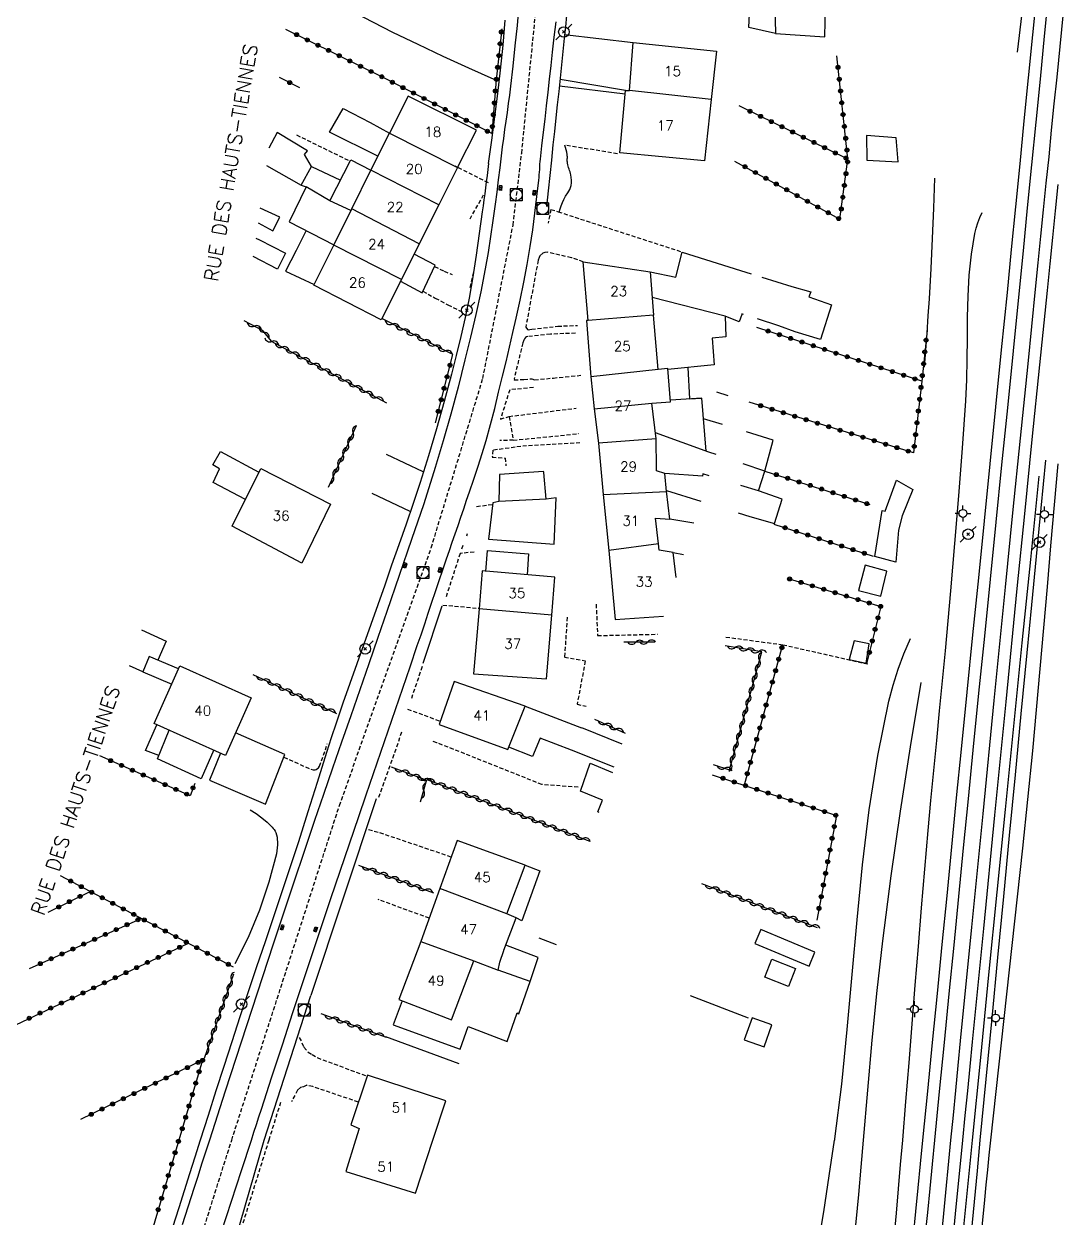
# Model space of a CAD drawing. Header units: millimetres. Extents: x 149998 to 151001, y 150999 to 152001.
# Drawn here: x 150279.4 to 150409.9, y 151661.1 to 151811.9 of the extents above; entities that cross this region are included whole.
import ezdxf
from ezdxf.enums import TextEntityAlignment as Align

# ---------------------------------------------------------------- set-up
doc = ezdxf.new("R2010")
doc.units = ezdxf.units.MM
doc.linetypes.add('DASHED', pattern=[0.75, 0.5, -0.25])
doc.layers.get('0').update_dxf_attribs({"linetype": 'CONTINUOUS'})
for name, color, linetype in [('W0001', 6, 'DASHED'), ('W0014', 7, 'CONTINUOUS'), ('W0017', 7, 'CONTINUOUS'), ('W0101', 7, 'CONTINUOUS'), ('W0104', 1, 'CONTINUOUS'), ('W0112', 1, 'DASHED'), ('W0211', 2, 'CONTINUOUS'), ('W0214', 2, 'CONTINUOUS'), ('W0310', 3, 'CONTINUOUS'), ('W0322', 7, 'CONTINUOUS'), ('W0323', 7, 'CONTINUOUS'), ('W0333', 7, 'CONTINUOUS'), ('W0401', 7, 'CONTINUOUS'), ('W0420', 7, 'CONTINUOUS'), ('W0473', 7, 'CONTINUOUS'), ('W0610', 7, 'CONTINUOUS'), ('W0700', 7, 'CONTINUOUS'), ('W0989', 7, 'CONTINUOUS'), ('W0991', 7, 'CONTINUOUS'), ('W1102', 7, 'CONTINUOUS')]:
    doc.layers.add(name, color=color, linetype=linetype)
doc.styles.get("Standard").update_dxf_attribs({"font": 'romans.shx', "width": 0.85})

# ---------------------------------------------------------------- blocks, each defined once
blk = doc.blocks.new('T473')
for p, q in [((-0.166667, 0.166667), (0.166667, -0.166667)), ((-0.166667, -0.166667), (0.166667, 0.166667)), ((0.500001, 0.500001), (1.000002, 1.000002)), ((-1.000002, -1.000002), (-0.500001, -0.500001))]:
    blk.add_line(p, q)
blk.add_ellipse((0, 0), major_axis=(0.471405, 0.471405), ratio=1, start_param=5.4977871438, end_param=11.780972451)
blk = doc.blocks.new('T610')
for p, q in [((-0.500001, 0), (-1.000002, 0)), ((0, 0.500001), (0, 1.000002)), ((0.500001, 0), (1.000002, 0)), ((0, -0.500001), (0, -1.000002))]:
    blk.add_line(p, q)
blk.add_ellipse((0, 0), major_axis=(-0.353554, 0.353554), ratio=1, start_param=3.926990817, end_param=10.2101761242)
blk = doc.blocks.new('T401')
for p, q in [((-0.3, 0.3), (0, 0.3)), ((-0.3, -0.25), (-0.3, 0.3)), ((-0.3, 0.15), (0, 0.15)), ((-0.3, 0), (0, 0)), ((0, 0.3), (0, -0.25)), ((-0.3, -0.15), (0, -0.15)), ((-0.3, -0.25), (-0.3, -0.3)), ((-0.3, -0.3), (0, -0.3)), ((0, -0.3), (0, -0.25))]:
    blk.add_line(p, q)
blk = doc.blocks.new('T420')
for p, q in [((0.75, 0.75), (-0.75, 0.75)), ((-0.75, 0.75), (-0.75, -0.75)), ((0.75, 0.75), (0.75, -0.75)), ((0.75, -0.75), (-0.75, -0.75))]:
    blk.add_line(p, q)
blk.add_ellipse((0, 0), major_axis=(-0.53, 0.53), ratio=1, start_param=3.926991, end_param=10.210176)
blk = doc.blocks.new('t310o')
at = {"color": 0, "linetype": 'Continuous'}
for centre, start, end in [((-0.5, 0.38), 216.8699, 323.1304), ((0.5, -0.37), 36.8699, 143.1303)]:
    blk.add_arc(centre, 0.625, start, end, dxfattribs=at)
blk = doc.blocks.new('t323o')
at = {"color": 0, "linetype": 'Continuous'}
for radius in [0.25, 0.15]:
    blk.add_circle((0, 0), radius, dxfattribs=at)
blk = doc.blocks.new('t322o')
at = {"color": 0, "linetype": 'Continuous'}
for radius in [0.25, 0.15]:
    blk.add_circle((0, 0), radius, dxfattribs=at)

msp = doc.modelspace()

# ---------------------------------------------------------------- linework, layer by layer
at = {"layer": 'W0001'}
for points in [[(150305.64, 151671), (150319.24, 151713.22), (150330.84, 151745.78), (150337.35, 151767.14), (150341.17, 151786.51), (150342.26, 151795.61), (150344.02, 151813.33), (150344.03, 151836.75), (150339.51, 151854.92), (150330.77, 151878.01), (150324.48, 151899.88)], [(150285.24, 151606.57), (150291.57, 151613.27), (150293.45, 151626.15), (150297, 151643.57), (150305.64, 151671)]]:
    msp.add_lwpolyline(points, dxfattribs=at)
at = {"layer": 'W0014'}
for points in [[(150348.15, 151815.83), (150348.03, 151814.4), (150347.91, 151812.97), (150347.78, 151811.54), (150347.64, 151810.12), (150347.47, 151808.43), (150347.3, 151806.75), (150347.12, 151805.07), (150346.94, 151803.39), (150346.76, 151801.71), (150346.58, 151800.03), (150346.39, 151798.34), (150346.21, 151796.66), (150346.01, 151794.71), (150345.81, 151792.77), (150345.6, 151790.82), (150345.4, 151788.87)], [(150341.9, 151814.26), (150341.67, 151811.7), (150341.41, 151809.14), (150341.14, 151806.58), (150340.84, 151804.03), (150340.71, 151802.93), (150340.56, 151801.84), (150340.41, 151800.74), (150340.26, 151799.65), (150340.1, 151798.56), (150339.95, 151797.46), (150339.81, 151796.37), (150339.67, 151795.27)], [(150338.08, 151794.27), (150338.49, 151797.21), (150338.88, 151800.17), (150339.25, 151803.12), (150339.59, 151806.08), (150339.91, 151809.23), (150340.19, 151812.39)], [(150344.62, 151794.85), (150344.81, 151796.53), (150345.01, 151798.22), (150345.21, 151799.9), (150345.4, 151801.58), (150345.6, 151803.27), (150345.79, 151804.95), (150345.98, 151806.64), (150346.17, 151808.32), (150346.38, 151810.25), (150346.6, 151812.17)], [(150339.67, 151795.27), (150339.49, 151793.74), (150339.3, 151792.21), (150339.11, 151790.68), (150338.9, 151789.15), (150338.62, 151787.11), (150338.33, 151785.07), (150338.01, 151783.03), (150337.66, 151781), (150337.09, 151778.1), (150336.46, 151775.22), (150335.79, 151772.35), (150335.09, 151769.48), (150334.22, 151766.07), (150333.3, 151762.66), (150332.34, 151759.27), (150331.33, 151755.89), (150329.89, 151751.33), (150328.36, 151746.8), (150326.8, 151742.28), (150325.24, 151737.75), (150324.11, 151734.45), (150322.97, 151731.14), (150321.82, 151727.84), (150320.67, 151724.54), (150319.52, 151721.24), (150318.37, 151717.94), (150317.23, 151714.63), (150316.1, 151711.33), (150314.78, 151707.43), (150313.47, 151703.54), (150312.17, 151699.64), (150310.88, 151695.73), (150308.84, 151689.56), (150306.82, 151683.37), (150304.81, 151677.19), (150302.82, 151671)], [(150338.08, 151794.27), (150337.98, 151793.51), (150337.88, 151792.75), (150337.78, 151791.99), (150337.69, 151791.23), (150337.59, 151790.47), (150337.49, 151789.71), (150337.39, 151788.95), (150337.28, 151788.19), (150336.89, 151785.46), (150336.51, 151782.72), (150336.1, 151779.99), (150335.62, 151777.27), (150335.12, 151774.85), (150334.58, 151772.45), (150334, 151770.05), (150333.39, 151767.67), (150332.46, 151764.23), (150331.5, 151760.81), (150330.48, 151757.4), (150329.43, 151754), (150328.57, 151751.38), (150327.67, 151748.77), (150326.75, 151746.16), (150325.83, 151743.56), (150324.96, 151741.07), (150324.08, 151738.58), (150323.2, 151736.1), (150322.31, 151733.61), (150321.43, 151731.12), (150320.55, 151728.64), (150319.69, 151726.14), (150318.84, 151723.64), (150318.22, 151721.78), (150317.62, 151719.91), (150317.02, 151718.04), (150316.43, 151716.16), (150315.85, 151714.29), (150315.26, 151712.42), (150314.66, 151710.54), (150314.06, 151708.67), (150313.02, 151705.51), (150311.97, 151702.35), (150310.91, 151699.19), (150309.85, 151696.04), (150308.79, 151692.88), (150307.74, 151689.72), (150306.69, 151686.56), (150305.65, 151683.4), (150304.65, 151680.3), (150303.65, 151677.2), (150302.66, 151674.1), (150301.67, 151671)], [(150308.13, 151671), (150308.45, 151671.98), (150308.77, 151672.95), (150309.09, 151673.93), (150309.41, 151674.91), (150310.72, 151678.97), (150312.04, 151683.03), (150313.36, 151687.09), (150314.7, 151691.14), (150316.43, 151696.33), (150318.18, 151701.51), (150319.94, 151706.69), (150321.7, 151711.87), (150322.62, 151714.57), (150323.54, 151717.26), (150324.47, 151719.96), (150325.39, 151722.65), (150326.32, 151725.34), (150327.24, 151728.03), (150328.17, 151730.73), (150329.08, 151733.42), (150329.55, 151734.79), (150330.01, 151736.16), (150330.47, 151737.53), (150330.93, 151738.89), (150331.39, 151740.26), (150331.86, 151741.63), (150332.32, 151743), (150332.78, 151744.37), (150333.14, 151745.42), (150333.5, 151746.48), (150333.86, 151747.54), (150334.23, 151748.59), (150334.59, 151749.65), (150334.95, 151750.71), (150335.31, 151751.77), (150335.66, 151752.83), (150336.2, 151754.45), (150336.75, 151756.07), (150337.28, 151757.69), (150337.78, 151759.33), (150338.34, 151761.34), (150338.85, 151763.37), (150339.35, 151765.4), (150339.84, 151767.42), (150340.29, 151769.26), (150340.73, 151771.1), (150341.16, 151772.94), (150341.57, 151774.78), (150342.05, 151777.04), (150342.52, 151779.29), (150342.96, 151781.55), (150343.35, 151783.82), (150343.67, 151785.91), (150343.94, 151788), (150344.18, 151790.1), (150344.42, 151792.2), (150344.45, 151792.53), (150344.48, 151792.86), (150344.51, 151793.19), (150344.53, 151793.52), (150344.55, 151793.85), (150344.57, 151794.19), (150344.59, 151794.52), (150344.62, 151794.85)], [(150332.18, 151738.4), (150329.78, 151731.16)], [(150323.89, 151714.08), (150315.63, 151689.27)], [(150309.73, 151671), (150315.63, 151689.27)], [(150311.32, 151517.6), (150312.74, 151517.96), (150309.54, 151533.33), (150307.19, 151543.9), (150304.78, 151554.8), (150302.47, 151565.39), (150300.58, 151573.02), (150299.76, 151577.77), (150298.97, 151582.51), (150298.32, 151585.78), (150297.34, 151593.42), (150296.91, 151599.1), (150296.76, 151605.4), (150296.92, 151611.2), (150297.23, 151618.22), (150297.31, 151621.67), (150297.7, 151626.31), (150298.6, 151630.83), (150301.13, 151642.13), (150303.27, 151648.96), (150304.94, 151654.36), (150309.73, 151671)], [(150301.67, 151671), (150301, 151668.86), (150300.32, 151666.73), (150299.65, 151664.59), (150298.97, 151662.45), (150297.79, 151658.77)], [(150302.82, 151671), (150302.33, 151669.47), (150301.84, 151667.94), (150301.35, 151666.41), (150300.86, 151664.87), (150299.39, 151660.31)], [(150304.37, 151659.4), (150305.61, 151663.27), (150306.87, 151667.14), (150308.13, 151671)]]:
    msp.add_lwpolyline(points, dxfattribs=at)
at = {"layer": 'W0017'}
for points in [[(150347.68, 151810.57), (150356.32, 151809.55)], [(150347.03, 151804.08), (150355.33, 151803.08)], [(150355.37, 151803.51), (150347.12, 151804.87)], [(150329.81, 151755.36), (150325.19, 151757.54)], [(150328.17, 151750.36), (150323.39, 151752.64)]]:
    msp.add_lwpolyline(points, dxfattribs=at)
at = {"layer": 'W0101'}
for points in [[(150355.86, 151803.49), (150356.32, 151809.55), (150366.85, 151808.47), (150366.18, 151802.36)], [(150334.16, 151793.78), (150336.54, 151798.5), (150327.93, 151802.77), (150327.93, 151802.77), (150325.56, 151798.11)], [(150354.64, 151795.62), (150355.37, 151803.51), (150355.86, 151803.49)], [(150366.18, 151802.36), (150365.33, 151794.62), (150354.64, 151795.62)], [(150323.23, 151793.44), (150325.56, 151798.11)], [(150320.8, 151788.56), (150323.23, 151793.44)], [(150334.16, 151793.78), (150331.79, 151789.06)], [(150331.79, 151789.06), (150329.32, 151784.14)], [(150318.52, 151783.99), (150320.8, 151788.56)], [(150327.07, 151779.64), (150324.51, 151774.54), (150316, 151778.94), (150318.52, 151783.99)], [(150329.32, 151784.14), (150327.07, 151779.64)], [(150350.65, 151774.48), (150350.65, 151774.48), (150350.04, 151781.86), (150358.49, 151780.62)], [(150358.49, 151780.62), (150358.89, 151775.12), (150358.89, 151775.12)], [(150350.44, 151774.47), (150350.98, 151767.34)], [(150359.49, 151768.26), (150358.89, 151775.12)], [(150358.7, 151764.05), (150361.05, 151764.18), (150360.72, 151768.42)], [(150360.72, 151768.42), (150359.49, 151768.26)], [(150350.98, 151767.34), (150351.4, 151763.3)], [(150351.4, 151763.3), (150351.97, 151758.98)], [(150359.25, 151759.51), (150359.23, 151759.51), (150358.7, 151764.05)], [(150351.97, 151758.98), (150352.55, 151752.52)], [(150360.35, 151755.15), (150359.28, 151755.48), (150359.29, 151756.08), (150359.25, 151759.29), (150359.25, 151759.51)], [(150360.54, 151752.89), (150360.35, 151755.15)], [(150359.54, 151746.26), (150359.17, 151749.51), (150360.96, 151749.4), (150360.54, 151752.9), (150360.54, 151752.89)], [(150352.55, 151752.52), (150353.26, 151745.45)], [(150353.26, 151745.45), (150354.07, 151736.71), (150360.15, 151737.13)], [(150361.37, 151745.16), (150359.62, 151745.47), (150359.54, 151746.26)], [(150361.75, 151742.03), (150361.37, 151745.16)], [(150337.28, 151742.85), (150336.87, 151738.07)], [(150346.05, 151737.25), (150346.44, 151742.05), (150337.28, 151742.85)], [(150336.87, 151738.07), (150336.17, 151729.87), (150345.4, 151729.24), (150346.05, 151737.25)], [(150333.73, 151728.91), (150331.84, 151723.45), (150340.52, 151720.32), (150342.69, 151725.78)], [(150342.69, 151725.78), (150333.73, 151728.91)], [(150334.1, 151708.81), (150331.93, 151702.75)], [(150342.69, 151705.71), (150334.1, 151708.81)], [(150340.39, 151699.56), (150342.69, 151705.71)], [(150331.93, 151702.75), (150329.53, 151696.05)], [(150339.31, 151692.46), (150339.51, 151693.45), (150340.02, 151694.95), (150340.01, 151694.96), (150341.57, 151699.05), (150340.39, 151699.56)], [(150329.53, 151696.05), (150329.53, 151696.06), (150326.74, 151688.75), (150333.39, 151686.2), (150336.2, 151693.62)], [(150336.2, 151693.62), (150339.31, 151692.46)], [(150322.78, 151679.2), (150320.68, 151672.91), (150321.72, 151672.48), (150321.27, 151671)], [(150331.06, 151671), (150332.68, 151675.96), (150322.78, 151679.2)], [(150321.27, 151671), (150320.07, 151667.02), (150328.87, 151664.29), (150331.06, 151671)]]:
    msp.add_lwpolyline(points, dxfattribs=at)
for points in [[(150318.12, 151751.26), (150314.49, 151743.85), (150305.72, 151748.52), (150309.33, 151755.79)], [(150304.88, 151719.57), (150295.86, 151723.58), (150299.1, 151730.85), (150308.11, 151726.85)]]:
    msp.add_lwpolyline(points, close=True, dxfattribs=at)
at = {"layer": 'W0104'}
for points in [[(150374.3, 151810.71), (150370.95, 151811.44), (150371.15, 151815.84), (150370.17, 151815.69), (150369.21, 151822.25), (150370.39, 151822.36), (150370.13, 151823.69), (150365.81, 151823.42), (150365.81, 151823.42)], [(150374.3, 151810.71), (150374.29, 151810.71), (150380.52, 151810.28), (150380.62, 151814.14), (150377.46, 151814.4), (150377.07, 151816.24), (150377.07, 151816.26), (150376.55, 151821.69), (150379.71, 151822.01), (150379.54, 151824.35), (150379.54, 151824.35)], [(150373.4, 151823.43), (150373.4, 151823.42), (150374.19, 151815.99), (150374.3, 151810.71)], [(150324.11, 151795.2), (150324.11, 151795.2), (150317.99, 151798.23), (150319.73, 151801.23), (150323.12, 151799.47), (150325.56, 151798.11), (150325.57, 151798.11)], [(150310.02, 151794.02), (150314.4, 151791.53), (150315.74, 151793.89), (150314.83, 151795.42), (150315.23, 151795.9), (150311.4, 151798.21), (150310.34, 151796.24)], [(150315.73, 151793.9), (150315.73, 151793.9), (150319.38, 151792.18), (150319.38, 151792.19)], [(150318.03, 151789.56), (150320.69, 151794.73), (150323.23, 151793.44)], [(150315.04, 151791.35), (150312.89, 151786.94), (150318.54, 151784.02), (150318.54, 151784.02)], [(150314.4, 151791.53), (150314.42, 151791.55), (150315.04, 151791.35)], [(150318.03, 151789.56), (150318.03, 151789.56), (150315.04, 151791.35)], [(150320.7, 151788.36), (150320.7, 151788.36), (150318.03, 151789.56)], [(150308.98, 151786.79), (150310.84, 151785.8), (150311.73, 151787.51)], [(150311.73, 151787.51), (150309.25, 151788.66)], [(150308.7, 151784.87), (150309.14, 151784.64), (150312.45, 151782.98), (150311.44, 151780.96)], [(150315.05, 151785.82), (150313.79, 151783.31), (150312.42, 151780.7), (150316.04, 151779.02), (150316.04, 151779.02)], [(150358.49, 151780.62), (150361.71, 151779.95), (150362.51, 151783.11), (150369.89, 151780.79), (150371.23, 151780.37)], [(150311.44, 151780.96), (150308.37, 151782.54)], [(150326.95, 151779.4), (150326.95, 151779.41), (150329.69, 151777.97), (150331.34, 151781.45), (150328.67, 151782.83), (150328.67, 151782.83)], [(150372.58, 151779.95), (150376.36, 151778.76), (150378.75, 151778.09), (150378.52, 151777.46), (150381.37, 151776.44), (150379.98, 151772.07), (150376.8, 151773.03), (150374.74, 151773.79), (150372.05, 151774.66)], [(150367.96, 151775.03), (150358.73, 151777.38)], [(150350.65, 151774.48), (150350.44, 151774.47)], [(150367.96, 151775.03), (150368.03, 151772.39), (150366.3, 151772.23), (150366.56, 151768.88), (150360.73, 151768.27), (150360.72, 151768.42)], [(150370.26, 151775.23), (150370.07, 151775.3), (150370.04, 151775.24), (150369.74, 151774.31), (150367.96, 151775.03)], [(150363.23, 151768.53), (150363.23, 151768.53), (150363.46, 151764.56), (150364.99, 151764.66)], [(150351.4, 151763.3), (150358.7, 151764.05)], [(150365.55, 151757.98), (150364.99, 151764.66), (150361.03, 151764.41), (150361.03, 151764.41)], [(150367.63, 151761.32), (150365.21, 151762.05), (150365.21, 151762.05)], [(150366.82, 151757.54), (150365.9, 151757.85), (150359.14, 151760.28)], [(150372.98, 151755.46), (150374.03, 151759.37), (150370.63, 151760.4)], [(150307.38, 151751.87), (150307.38, 151751.87), (150303.29, 151754.03), (150304.11, 151755.76), (150303.27, 151756.23), (150304.24, 151757.92), (150309.09, 151755.31), (150309.09, 151755.31)], [(150372.98, 151755.46), (150370.23, 151756.39)], [(150365.94, 151754.84), (150365.13, 151755.09), (150365.07, 151754.8), (150360.35, 151755.15)], [(150372.16, 151752.95), (150372.98, 151755.46)], [(150360.53, 151752.99), (150360.53, 151752.99), (150364.89, 151751.64)], [(150369.61, 151750.18), (150371.07, 151749.72), (150371.08, 151749.73), (150374.18, 151748.82), (150375.16, 151751.89), (150372.16, 151752.95)], [(150372.16, 151752.95), (150369.95, 151753.62)], [(150345.34, 151751.9), (150339.39, 151751.62)], [(150363.98, 151748.86), (150360.96, 151749.4)], [(150337.74, 151742.8), (150337.74, 151742.8), (150337.93, 151745.42), (150343.1, 151744.99), (150342.94, 151742.36), (150342.94, 151742.36)], [(150361.37, 151745.16), (150362.7, 151744.93)], [(150294.25, 151735.41), (150297.37, 151733.99), (150296.3, 151731.6)], [(150298.93, 151730.49), (150298.93, 151730.48), (150295.21, 151732.06), (150294.44, 151730.12), (150298.08, 151728.56), (150298.08, 151728.56)], [(150294.44, 151730.12), (150294.44, 151730.12), (150292.74, 151730.85)], [(150342.69, 151725.78), (150342.68, 151725.78), (150349.82, 151723.06), (150349.81, 151723.07), (150354.89, 151721.02)], [(150296.46, 151719.56), (150296.45, 151719.56), (150294.74, 151720.17), (150296.21, 151723.42), (150296.21, 151723.42)], [(150303.36, 151720.24), (150303.37, 151720.25), (150301.8, 151716.62), (150296.28, 151719.11), (150297.73, 151722.75), (150297.73, 151722.74)], [(150304.23, 151719.86), (150302.82, 151716.42), (150309.92, 151713.4), (150312.34, 151719.66), (150306.14, 151722.4)], [(150353.92, 151718.06), (150348.57, 151720.21), (150344.61, 151721.72), (150343.61, 151719.42), (150340.64, 151720.62), (150340.64, 151720.61)], [(150352.06, 151712.36), (150351.86, 151712.44), (150352.47, 151713.92), (150349.69, 151715.03), (150350.9, 151718.59)], [(150350.9, 151718.59), (150353.71, 151717.4)], [(150342.69, 151705.71), (150342.69, 151705.71), (150344.56, 151705.01), (150342.26, 151698.66), (150341.57, 151699.05)], [(150343.34, 151691.02), (150344.33, 151694.06), (150340.26, 151695.62), (150340.26, 151695.62)], [(150343.34, 151691.02), (150339.31, 151692.46)], [(150327.15, 151688.59), (150327.15, 151688.6), (150326.05, 151685.54), (150334.51, 151682.46), (150335.5, 151685.35), (150340.42, 151683.46), (150341.68, 151687.05), (150341.91, 151686.93), (150343.34, 151691.02)]]:
    msp.add_lwpolyline(points, dxfattribs=at)
for points in [[(150385.8, 151797.81), (150385.82, 151794.7), (150389.8, 151794.48), (150389.53, 151797.51)], [(150345.02, 151755.39), (150339.46, 151755.02), (150339.39, 151751.62), (150338.63, 151751.46), (150338.08, 151746.87), (150346.34, 151746.22), (150346.61, 151752.09), (150345.34, 151751.9), (150345.05, 151755.28)], [(150391.66, 151753.14), (150390.31, 151749.81), (150389.85, 151747.98), (150389.5, 151743.95), (150386.84, 151744.66), (150387.76, 151750.5), (150388.14, 151750.41), (150389.57, 151754.33)], [(150385.61, 151743.57), (150384.78, 151740.39), (150387.61, 151739.68), (150388.37, 151742.82)], [(150383.6, 151731.69), (150385.75, 151731.22), (150386.14, 151733.64), (150384.22, 151734.02)], [(150372.45, 151697.6), (150371.7, 151695.82), (150378.54, 151692.96), (150379.29, 151694.74)], [(150373.85, 151693.86), (150376.85, 151692.66), (150375.94, 151690.39), (150372.94, 151691.58)], [(150371.34, 151686.42), (150370.37, 151683.66), (150372.87, 151682.78), (150373.83, 151685.54)]]:
    msp.add_lwpolyline(points, close=True, dxfattribs=at)
at = {"layer": 'W0112'}
for points in [[(150313.84, 151797.89), (150320.61, 151794.58)], [(150354.36, 151795.5), (150347.69, 151796.61)], [(150338.07, 151791.83), (150333.87, 151793.93)], [(150335.74, 151787.28), (150337.5, 151790.42)], [(150345.95, 151788.49), (150345.59, 151786.74)], [(150345.95, 151788.49), (150346.85, 151788.2), (150362.51, 151783.11)], [(150350.04, 151781.86), (150348.54, 151782.39), (150345.46, 151783.08), (150345.18, 151783.05), (150344.93, 151782.96), (150344.54, 151782.63), (150344.45, 151782.43), (150344.33, 151782.07), (150342.78, 151773.63), (150342.99, 151773.33), (150343.13, 151773.3), (150343.29, 151773.32), (150343.52, 151773.36), (150346.81, 151773.74), (150349.29, 151773.85)], [(150331.27, 151781.3), (150332.49, 151780.69), (150333.48, 151780.28)], [(150335.77, 151778.65), (150336.26, 151780.81)], [(150329.79, 151778.17), (150331.35, 151777.29), (150332.94, 151776.45), (150334.86, 151775.49)], [(150349.06, 151772.86), (150345.88, 151772.74), (150343.04, 151772.43), (150342.86, 151772.39), (150342.73, 151772.33), (150342.61, 151772.17), (150342.51, 151771.98), (150342.39, 151771.64), (150341.31, 151767.09), (150341.35, 151766.95), (150341.33, 151766.97), (150342.55, 151767.03), (150343.53, 151767.12), (150343.88, 151766.99), (150346.25, 151767.2), (150346.26, 151767.2), (150349.83, 151767.56)], [(150343.74, 151766), (150340.75, 151765.71), (150339.59, 151762.02), (150340.66, 151762.35), (150341.2, 151759.35), (150339.52, 151759.32)], [(150340.66, 151762.35), (150349.14, 151763.4)], [(150341.2, 151759.35), (150349.45, 151760.18)], [(150349.62, 151759.03), (150342.16, 151758.58)], [(150342.16, 151758.58), (150342.16, 151758.57), (150338.61, 151758.08), (150338.55, 151757.21), (150340.17, 151757.1), (150340.27, 151756.11)], [(150336.56, 151750.99), (150338.61, 151751.26)], [(150335.38, 151747.55), (150335.28, 151747.24)], [(150336.26, 151745.24), (150334.48, 151745.05), (150332.72, 151739.59)], [(150334.83, 151746.05), (150334.65, 151745.56)], [(150332.3, 151738.55), (150336.88, 151738.13)], [(150351.66, 151738.64), (150351.85, 151734.69), (150359.41, 151734.86)], [(150348, 151737), (150347.67, 151731.95), (150350.29, 151731.5), (150349.26, 151726.03), (150350.4, 151725.77)], [(150368.05, 151734.51), (150375.24, 151733.53), (150386.16, 151731.06)], [(150329.69, 151730.77), (150328.3, 151726.65)], [(150327.85, 151725.42), (150331.99, 151723.88)], [(150327.1, 151722.49), (150324.15, 151714.09)], [(150349.38, 151715.54), (150344.82, 151715.88), (150331.54, 151721.17), (150331.09, 151721.33)], [(150312.22, 151719.35), (150315.63, 151717.81), (150315.95, 151717.74), (150316.2, 151717.73), (150316.32, 151717.79), (150316.49, 151717.89), (150316.61, 151718), (150316.71, 151718.19), (150317.49, 151720.27), (150317.71, 151721.01)], [(150322.93, 151710.21), (150324.32, 151709.82), (150333.37, 151706.76)], [(150330.6, 151699.02), (150324.13, 151701.36)], [(150314.18, 151683.96), (150314.77, 151682.74), (150315.28, 151682.11), (150315.79, 151681.81), (150316.45, 151681.41), (150322.74, 151679.06)], [(150321.64, 151675.79), (150315.89, 151677.75), (150315.11, 151677.92), (150314.98, 151677.83), (150314.69, 151677.74), (150314.32, 151677.63), (150313.96, 151677.31), (150313.19, 151675.83)], [(150311.81, 151675.75), (150310.33, 151671)], [(150310.33, 151671), (150305.11, 151654.28)]]:
    msp.add_lwpolyline(points, dxfattribs=at)
at = {"layer": 'W0211'}
for points in [[(150347, 151788.15), (150347.12, 151788.56), (150347.25, 151788.96), (150347.4, 151789.36), (150347.57, 151789.76), (150347.8, 151790.18), (150348.07, 151790.59), (150348.33, 151791.02), (150348.51, 151791.49), (150348.55, 151791.83), (150348.55, 151792.18), (150348.51, 151792.52), (150348.46, 151792.85), (150348.42, 151793.04), (150348.37, 151793.22), (150348.31, 151793.4), (150348.25, 151793.58), (150348.19, 151793.76), (150348.13, 151793.94), (150348.08, 151794.13), (150348.04, 151794.31), (150348.03, 151794.45), (150348.02, 151794.59), (150348.02, 151794.72), (150348.02, 151794.86), (150348.03, 151795), (150348.03, 151795.13), (150348.02, 151795.27), (150348.01, 151795.41), (150347.95, 151795.71), (150347.88, 151796.02), (150347.8, 151796.31), (150347.69, 151796.61)], [(150390.37, 151671), (150390.78, 151675.89), (150391.18, 151680.77), (150391.57, 151685.66), (150391.96, 151690.55), (150392.35, 151695.44), (150392.75, 151700.32), (150393.16, 151705.21), (150393.59, 151710.09), (150393.93, 151713.87), (150394.29, 151717.65), (150394.66, 151721.43), (150395.03, 151725.21), (150395.4, 151728.99), (150395.76, 151732.77), (150396.11, 151736.55), (150396.45, 151740.33), (150396.95, 151746.33), (150397.44, 151752.33), (150397.9, 151758.33), (150398.32, 151764.33), (150398.45, 151766.96), (150398.51, 151769.6), (150398.53, 151772.24), (150398.55, 151774.88), (150398.62, 151777.53), (150398.78, 151780.18), (150399.05, 151782.82), (150399.49, 151785.44), (150399.65, 151786.12), (150399.86, 151786.79), (150400.12, 151787.45), (150400.42, 151788.08)], [(150409.95, 151756.39), (150409.48, 151751.21), (150409.03, 151746.03), (150408.59, 151740.86), (150408.15, 151735.68), (150407.7, 151730.5), (150407.23, 151725.33), (150406.74, 151720.15), (150406.12, 151714.01), (150405.48, 151707.86), (150404.81, 151701.71), (150404.14, 151695.57), (150403.46, 151689.43), (150402.78, 151683.29), (150402.11, 151677.14), (150401.46, 151671)], [(150407.56, 151754.81), (150406.49, 151744.3), (150405.43, 151733.78), (150404.37, 151723.27), (150403.31, 151712.75), (150402.26, 151702.31), (150401.22, 151691.88), (150400.18, 151681.44), (150399.14, 151671)], [(150381.77, 151671), (150381.78, 151671.04), (150381.78, 151671.08), (150381.79, 151671.12), (150381.79, 151671.16), (150382.67, 151678.06), (150383.37, 151684.97), (150383.99, 151691.9), (150384.6, 151698.82), (150385.28, 151705.76), (150386.13, 151712.68), (150387.22, 151719.57), (150388.62, 151726.41), (150389.15, 151728.43), (150389.78, 151730.43), (150390.51, 151732.38), (150391.35, 151734.3)], [(150307.97, 151712.68), (150308.73, 151712.21), (150309.44, 151711.7), (150310.12, 151711.13), (150310.75, 151710.51), (150310.88, 151710.35), (150311.01, 151710.19), (150311.12, 151710.01), (150311.21, 151709.82), (150311.31, 151709.54), (150311.37, 151709.24), (150311.4, 151708.95), (150311.42, 151708.65), (150311.42, 151708.27), (150311.4, 151707.9), (150311.36, 151707.52), (150311.29, 151707.15), (150310.34, 151703.55), (150309.14, 151700.02), (150307.71, 151696.58), (150306.05, 151693.24)], [(150363.59, 151504.66), (150366.16, 151525.7), (150368.45, 151546.76), (150370.43, 151567.86), (150370.86, 151573.49), (150371.2, 151579.13), (150371.46, 151584.77), (150371.7, 151590.42), (150371.94, 151596.06), (150372.22, 151601.7), (150372.59, 151607.34), (150373.07, 151612.97), (150373.68, 151618.46), (150374.41, 151623.93), (150375.21, 151629.4), (150376.02, 151634.86), (150376.7, 151639.38), (150377.42, 151643.9), (150378.16, 151648.41), (150378.91, 151652.92), (150379.66, 151657.44), (150380.4, 151661.95), (150381.1, 151666.47), (150381.77, 151671)], [(150399.14, 151671), (150398.55, 151665.11), (150397.97, 151659.21), (150397.38, 151653.32), (150396.8, 151647.42), (150395.99, 151639.24), (150395.19, 151631.07), (150394.39, 151622.89), (150393.6, 151614.71), (150392.8, 151606.53), (150392, 151598.36), (150391.2, 151590.18), (150390.39, 151582), (150388.52, 151563.28), (150386.64, 151544.55), (150384.75, 151525.83), (150382.86, 151507.11)], [(150389.29, 151658.72), (150389.57, 151661.79), (150389.85, 151664.86), (150390.11, 151667.93), (150390.37, 151671)], [(150401.46, 151671), (150401.26, 151669.11), (150401.07, 151667.23), (150400.88, 151665.34), (150400.69, 151663.46), (150400.02, 151656.65)]]:
    msp.add_lwpolyline(points, dxfattribs=at)
at = {"layer": 'W0214'}
for points in [[(150404.87, 151808.33), (150408.72, 151840.73)], [(150394.38, 151792.45), (150394.25, 151788.64), (150394.09, 151784.83), (150393.91, 151781.02), (150393.7, 151777.21), (150393.56, 151775.05), (150393.42, 151772.88), (150393.26, 151770.72), (150393.08, 151768.56)], [(150400.17, 151671), (150400.91, 151678.69), (150401.65, 151686.38), (150402.39, 151694.06), (150403.12, 151701.75), (150403.86, 151709.44), (150404.6, 151717.13), (150405.34, 151724.82), (150406.08, 151732.5), (150406.66, 151738.59), (150407.25, 151744.67), (150407.85, 151750.76), (150408.44, 151756.84)], [(150392.67, 151728.77), (150391.3, 151720.65), (150390.03, 151712.51), (150388.87, 151704.35), (150387.82, 151696.17), (150387.11, 151689.89), (150386.49, 151683.6), (150385.93, 151677.3), (150385.39, 151671)], [(150385.39, 151671), (150385.09, 151667.57), (150384.78, 151664.13), (150384.44, 151660.7), (150384.08, 151657.27), (150383.37, 151650.81), (150382.62, 151644.36), (150381.84, 151637.91), (150381.05, 151631.46), (150380.25, 151625.01), (150379.45, 151618.56), (150378.68, 151612.11), (150377.93, 151605.65), (150376.7, 151594.79), (150375.51, 151583.92), (150374.34, 151573.05), (150373.2, 151562.18)], [(150398.3, 151651.47), (150399.8, 151667.13), (150399.89, 151668.1), (150399.99, 151669.07), (150400.08, 151670.03), (150400.17, 151671)]]:
    msp.add_lwpolyline(points, dxfattribs=at)
at = {"layer": 'W0310'}
for points in [[(150307.16, 151774.45), (150309.51, 151773.24), (150310.61, 151771.87), (150325.21, 151764.06)], [(150333.39, 151770.24), (150324.59, 151774.7)], [(150317.85, 151753.44), (150321.42, 151761.2)], [(150359.09, 151733.87), (150355.16, 151733.84)], [(150366.45, 151718.43), (150368.48, 151717.73), (150372.57, 151732.64), (150367.94, 151733.4)], [(150308.32, 151729.78), (150318.89, 151724.85)], [(150351.47, 151724.15), (150355.33, 151722.38)], [(150325.77, 151718.12), (150330.27, 151716.42)], [(150329.47, 151713.69), (150330.3, 151716.52), (150350.87, 151708.72)], [(150321.64, 151705.7), (150331.11, 151702.21)], [(150364.95, 151703.38), (150379.55, 151697.85)], [(150305.88, 151691.93), (150302.16, 151681.32)], [(150325.21, 151683.94), (150316.92, 151686.94)]]:
    msp.add_lwpolyline(points, dxfattribs=at)
at = {"layer": 'W0322'}
for points in [[(150301.96, 151681.08), (150298.97, 151671)], [(150298.97, 151671), (150294.25, 151655.1), (150291.49, 151645.35), (150292.06, 151643.12), (150288.78, 151618.19)]]:
    msp.add_lwpolyline(points, dxfattribs=at)
at = {"layer": 'W0323'}
for points in [[(150339.74, 151811.29), (150339.05, 151804.85), (150338.48, 151798.07), (150324.93, 151805.07), (150312.49, 151811.21)], [(150369.15, 151794.6), (150382.45, 151787.25), (150383.45, 151794.84), (150382.04, 151807.87)], [(150311.62, 151805.17), (150314.19, 151803.88)], [(150383.45, 151794.84), (150369.73, 151801.55)], [(150393.45, 151773.2), (150392.77, 151766.82), (150391.73, 151757.76), (150371, 151764.15)], [(150392.77, 151766.82), (150371.95, 151773.59)], [(150331.36, 151761.55), (150333.56, 151770.19)], [(150368.32, 151764.97), (150366.89, 151765.41)], [(150372.98, 151755.46), (150386.21, 151751.23)], [(150374.1, 151748.76), (150386.63, 151744.73)], [(150376.02, 151741.86), (150387.61, 151738.36), (150385.81, 151731.11)], [(150375.21, 151733.54), (150370.34, 151715.8)], [(150300.97, 151716.03), (150300.39, 151714.48), (150288.99, 151719.5)], [(150366.32, 151717.12), (150381.99, 151711.98), (150379.53, 151698.78)], [(150283.99, 151704.39), (150305.85, 151692.86)], [(150282.46, 151699.77), (150287.78, 151702.39)], [(150280.12, 151692.67), (150294.22, 151698.99)], [(150276.01, 151684.47), (150300.18, 151695.85)], [(150301.96, 151681.08), (150286.56, 151673.6)]]:
    msp.add_lwpolyline(points, dxfattribs=at)
at = {"layer": 'W0333'}
for points in [[(150338.79, 151804.91), (150335.57, 151806.33), (150332.36, 151807.79), (150329.17, 151809.29), (150326.01, 151810.83), (150322.32, 151812.71), (150318.66, 151814.64), (150315.01, 151816.6), (150313.02, 151817.68)], [(150344.41, 151696.55), (150346.62, 151695.7)], [(150363.54, 151689.24), (150370.85, 151686.44)], [(150325.05, 151684.09), (150334.34, 151680.68)]]:
    msp.add_lwpolyline(points, dxfattribs=at)
at = {"layer": 'W0700'}
for points in [[(150411.01, 151817.28), (150409.81, 151805.18), (150409.47, 151801.83), (150409.13, 151798.49), (150408.8, 151795.14), (150408.46, 151791.8), (150408.12, 151788.45), (150407.78, 151785.11), (150407.44, 151781.76), (150407.1, 151778.42), (150406.15, 151769.01), (150405.2, 151759.61), (150404.25, 151750.2), (150403.31, 151740.8), (150401.88, 151726.49), (150400.47, 151712.18), (150399.06, 151697.87), (150397.64, 151683.55), (150397.34, 151680.41), (150397.03, 151677.28), (150396.72, 151674.14), (150396.41, 151671)], [(150407.29, 151815.94), (150406.75, 151810.52), (150406.21, 151805.1), (150405.68, 151799.67), (150405.15, 151794.25), (150404.61, 151788.83), (150404.08, 151783.41), (150403.54, 151777.99), (150402.82, 151770.78), (150402.09, 151763.58), (150401.37, 151756.38), (150400.64, 151749.17), (150399.92, 151741.97), (150399.19, 151734.77), (150398.47, 151727.56), (150397.75, 151720.36), (150397.14, 151714.19), (150396.53, 151708.02), (150395.92, 151701.85), (150395.31, 151695.68), (150394.7, 151689.51), (150394.1, 151683.34), (150393.49, 151677.17), (150392.88, 151671)], [(150408.78, 151815.79), (150408.24, 151810.37), (150407.71, 151804.95), (150407.17, 151799.52), (150406.64, 151794.1), (150406.1, 151788.68), (150405.57, 151783.26), (150405.03, 151777.84), (150404.31, 151770.63), (150403.59, 151763.43), (150402.86, 151756.23), (150402.14, 151749.02), (150401.41, 151741.82), (150400.68, 151734.62), (150399.96, 151727.41), (150399.24, 151720.21), (150398.63, 151714.06), (150398.02, 151707.91), (150397.42, 151701.76), (150396.81, 151695.61), (150396.21, 151689.45), (150395.6, 151683.3), (150394.99, 151677.15), (150394.39, 151671)], [(150409.95, 151791.65), (150409.61, 151788.3), (150409.27, 151784.96), (150408.93, 151781.61), (150408.59, 151778.26), (150407.64, 151768.86), (150406.69, 151759.46), (150405.74, 151750.05), (150404.8, 151740.65), (150403.37, 151726.34), (150401.96, 151712.03), (150400.55, 151697.72), (150399.14, 151683.41), (150398.83, 151680.3), (150398.53, 151677.2), (150398.22, 151674.1), (150397.92, 151671)], [(150392.88, 151671), (150392.58, 151667.99), (150392.29, 151664.98), (150391.99, 151661.97), (150391.69, 151658.96), (150390.35, 151645.53), (150389.01, 151632.1), (150387.67, 151618.68), (150386.33, 151605.25), (150384.79, 151589.89), (150383.26, 151574.53), (150381.73, 151559.16), (150380.19, 151543.8), (150379.32, 151535.06), (150378.45, 151526.33), (150377.58, 151517.59), (150376.71, 151508.86)], [(150394.39, 151671), (150394.09, 151667.95), (150393.79, 151664.9), (150393.48, 151661.86), (150393.18, 151658.81), (150391.85, 151645.38), (150390.5, 151631.96), (150389.16, 151618.53), (150387.82, 151605.1), (150386.29, 151589.74), (150384.75, 151574.38), (150383.22, 151559.01), (150381.69, 151543.65), (150380.82, 151534.92), (150379.95, 151526.18), (150379.08, 151517.45), (150378.21, 151508.71)], [(150396.41, 151671), (150395.5, 151661.72), (150394.59, 151652.43), (150393.68, 151643.15), (150392.76, 151633.86), (150391.95, 151625.74), (150391.14, 151617.62), (150390.32, 151609.5), (150389.49, 151601.38), (150388.67, 151593.25), (150387.85, 151585.13), (150387.04, 151577.01), (150386.23, 151568.89), (150385.71, 151563.56), (150385.19, 151558.24), (150384.67, 151552.92), (150384.15, 151547.59), (150383.64, 151542.27), (150383.12, 151536.95), (150382.6, 151531.62), (150382.07, 151526.3), (150381.25, 151518.17), (150380.43, 151510.04)], [(150397.92, 151671), (150397.01, 151661.68), (150396.09, 151652.36), (150395.18, 151643.04), (150394.25, 151633.72), (150393.44, 151625.59), (150392.63, 151617.47), (150391.81, 151609.35), (150390.99, 151601.23), (150390.17, 151593.11), (150389.35, 151584.98), (150388.53, 151576.86), (150387.72, 151568.74), (150387.2, 151563.42), (150386.68, 151558.09), (150386.16, 151552.77), (150385.65, 151547.44), (150385.13, 151542.12), (150384.61, 151536.8), (150384.09, 151531.47), (150383.56, 151526.15), (150382.74, 151518.02), (150381.92, 151509.89)]]:
    msp.add_lwpolyline(points, dxfattribs=at)
at = {"layer": 'W1102'}
for points in [[(150366.18, 151802.36), (150355.86, 151803.49)], [(150325.56, 151798.11), (150334.16, 151793.78)], [(150325.56, 151798.11), (150334.16, 151793.78)], [(150331.79, 151789.06), (150323.23, 151793.44)], [(150329.32, 151784.14), (150320.8, 151788.56)], [(150327.07, 151779.64), (150318.52, 151783.99)], [(150358.89, 151775.12), (150358.89, 151775.12), (150350.65, 151774.48)], [(150359.49, 151768.26), (150350.98, 151767.34)], [(150359.25, 151759.51), (150351.97, 151758.98)], [(150352.55, 151752.52), (150360.54, 151752.89)], [(150359.54, 151746.26), (150353.26, 151745.45)], [(150346.05, 151737.25), (150336.87, 151738.07)], [(150340.39, 151699.56), (150331.93, 151702.75)], [(150329.53, 151696.05), (150336.2, 151693.62)]]:
    msp.add_lwpolyline(points, dxfattribs=at)

# ---------------------------------------------------------------- block references
at = {"layer": 'W0310'}
for p, rotation in [((150308.5, 151773.76), 332.8100181087269), ((150309.74, 151772.96), 308.6802181841138), ((150325.93, 151774.02), 153.1672984821762), ((150327.26, 151773.34), 153.1672984821762), ((150310.7, 151771.82), 331.8719505280636), ((150328.6, 151772.66), 153.1672984821762), ((150329.94, 151771.99), 153.1672984821762), ((150312.02, 151771.11), 331.8719505280636), ((150313.35, 151770.41), 331.8719505280636), ((150331.28, 151771.31), 153.1672984821762), ((150332.62, 151770.63), 153.1672984821762), ((150314.67, 151769.7), 331.8719505280636), ((150315.99, 151768.99), 331.8719505280636), ((150317.31, 151768.29), 331.8719505280636), ((150318.64, 151767.58), 331.8719505280636), ((150319.96, 151766.87), 331.8719505280636), ((150321.28, 151766.16), 331.8719505280636), ((150322.61, 151765.46), 331.8719505280636), ((150323.93, 151764.75), 331.8719505280636), ((150320.98, 151760.26), 65.30318228056592), ((150320.36, 151758.89), 65.30318228056592), ((150319.73, 151757.53), 65.30318228056592), ((150318.48, 151754.81), 65.30318228056592), ((150319.1, 151756.17), 65.30318228056592), ((150356.66, 151733.85), 180.4113350189781), ((150358.16, 151733.87), 180.4113350189781), ((150369.23, 151733.19), 170.7485640064585), ((150370.71, 151732.95), 170.7485640064585), ((150372.19, 151732.7), 170.7485640064585), ((150372.28, 151731.57), 74.63928654093463), ((150371.88, 151730.12), 74.63928654093463), ((150309.68, 151729.14), 334.9926023056412), ((150311.04, 151728.51), 334.9926023056412), ((150371.48, 151728.68), 74.63928654093463), ((150312.4, 151727.87), 334.9926023056412), ((150313.76, 151727.24), 334.9926023056412), ((150315.12, 151726.61), 334.9926023056412), ((150371.09, 151727.23), 74.63928654093463), ((150316.48, 151725.97), 334.9926023056412), ((150317.84, 151725.34), 334.9926023056412), ((150370.69, 151725.78), 74.63928654093463), ((150352.83, 151723.53), 335.351106391041), ((150370.29, 151724.34), 74.63928654093463), ((150354.2, 151722.9), 335.351106391041), ((150369.9, 151722.89), 74.63928654093463), ((150369.5, 151721.44), 74.63928654093463), ((150368.7, 151718.55), 74.63928654093463), ((150369.1, 151720), 74.63928654093463), ((150327.18, 151717.59), 339.3573779086662), ((150367.87, 151717.94), 341.0136128915793), ((150328.58, 151717.06), 339.3573779086662), ((150329.99, 151716.53), 339.3573779086662), ((150330.35, 151716.5), 339.2398793800339), ((150331.75, 151715.97), 339.2398793800339), ((150329.89, 151715.13), 73.65655617634572), ((150333.15, 151715.44), 339.2398793800339), ((150334.56, 151714.9), 339.2398793800339), ((150335.96, 151714.37), 339.2398793800339), ((150337.36, 151713.84), 339.2398793800339), ((150338.76, 151713.31), 339.2398793800339), ((150340.17, 151712.78), 339.2398793800339), ((150341.57, 151712.25), 339.2398793800339), ((150342.97, 151711.71), 339.2398793800339), ((150344.37, 151711.18), 339.2398793800339), ((150345.78, 151710.65), 339.2398793800339), ((150347.18, 151710.12), 339.2398793800339), ((150348.58, 151709.59), 339.2398793800339), ((150349.98, 151709.06), 339.2398793800339), ((150323.05, 151705.19), 339.7490561101934), ((150324.46, 151704.67), 339.7490561101934), ((150325.87, 151704.15), 339.7490561101934), ((150327.27, 151703.63), 339.7490561101934), ((150328.68, 151703.11), 339.7490561101934), ((150330.09, 151702.59), 339.7490561101934), ((150366.35, 151702.85), 339.2398793800415), ((150367.75, 151702.32), 339.2398793800415), ((150369.16, 151701.79), 339.2398793800415), ((150370.56, 151701.26), 339.2398793800415), ((150371.96, 151700.72), 339.2398793800415), ((150373.36, 151700.19), 339.2398793800415), ((150374.77, 151699.66), 339.2398793800415), ((150376.17, 151699.13), 339.2398793800415), ((150377.57, 151698.6), 339.2398793800415), ((150378.97, 151698.07), 339.2398793800415), ((150305.63, 151691.23), 250.7056225066721), ((150304.64, 151688.4), 250.7056225066721), ((150305.14, 151689.81), 250.7056225066721), ((150304.15, 151686.98), 250.7056225066721), ((150303.65, 151685.57), 250.7056225066721), ((150318.33, 151686.43), 160.0796106635961), ((150319.74, 151685.92), 160.0796106635961), ((150303.15, 151684.15), 250.7056225066721), ((150321.15, 151685.41), 160.0796106635961), ((150322.56, 151684.9), 160.0796106635961), ((150323.97, 151684.39), 160.0796106635961), ((150302.66, 151682.74), 250.7056225066721)]:
    msp.add_blockref('t310o', p, dxfattribs=dict(at, rotation=rotation))
at = {"layer": 'W0322'}
for p, rotation in [((150301.96, 151681.06), 253.449228927632), ((150301.53, 151679.63), 253.449228927632), ((150301.11, 151678.19), 253.449228927632), ((150300.68, 151676.75), 253.449228927632), ((150300.25, 151675.31), 253.449228927632), ((150299.83, 151673.88), 253.449228927632), ((150299.4, 151672.44), 253.449228927632), ((150298.92, 151670.84), 253.4492289275971), ((150298.07, 151667.97), 253.4492289275971), ((150298.5, 151669.41), 253.4492289275971), ((150297.64, 151666.53), 253.4492289275971), ((150297.22, 151665.09), 253.4492289275971), ((150296.79, 151663.65), 253.4492289275971), ((150296.36, 151662.22), 253.4492289275971)]:
    msp.add_blockref('t322o', p, dxfattribs=dict(at, rotation=rotation))
at = {"layer": 'W0323'}
for p, rotation in [((150313.84, 151810.55), 153.6983156117457), ((150315.18, 151809.89), 153.6983156117457), ((150339.69, 151810.89), 263.9548727547163), ((150316.53, 151809.22), 153.6983156117457), ((150317.87, 151808.56), 153.6983156117457), ((150339.54, 151809.4), 263.9548727547163), ((150319.22, 151807.89), 153.6983156117457), ((150320.56, 151807.23), 153.6983156117457), ((150339.38, 151807.91), 263.9548727547163), ((150321.91, 151806.56), 153.6983156117457), ((150323.25, 151805.9), 153.6983156117457), ((150324.6, 151805.23), 153.6983156117457), ((150339.22, 151806.42), 263.9548727547163), ((150382.2, 151806.42), 96.1827490041491), ((150312.97, 151804.5), 333.3802018372591), ((150325.93, 151804.55), 152.7006431923994), ((150327.27, 151803.86), 152.7006431923994), ((150339.06, 151804.92), 263.9548727547163), ((150382.36, 151804.93), 96.1827490041491), ((150328.6, 151803.18), 152.7006431923994), ((150329.93, 151802.49), 152.7006431923994), ((150338.93, 151803.43), 265.1901622058636), ((150382.52, 151803.44), 96.1827490041491), ((150331.26, 151801.8), 152.7006431923994), ((150332.6, 151801.11), 152.7006431923994), ((150338.81, 151801.94), 265.1901622058636), ((150371.08, 151800.89), 153.926580387084), ((150382.68, 151801.95), 96.1827490041491), ((150333.93, 151800.42), 152.7006431923994), ((150335.26, 151799.74), 152.7006431923994), ((150338.68, 151800.44), 265.1901622058636), ((150372.43, 151800.24), 153.926580387084), ((150373.78, 151799.58), 153.926580387084), ((150382.84, 151800.46), 96.1827490041491), ((150336.6, 151799.05), 152.7006431923994), ((150337.93, 151798.36), 152.7006431923994), ((150338.56, 151798.95), 265.1901622058636), ((150375.12, 151798.92), 153.926580387084), ((150376.47, 151798.26), 153.926580387084), ((150377.82, 151797.6), 153.926580387084), ((150383.01, 151798.96), 96.1827490041491), ((150379.17, 151796.94), 153.926580387084), ((150380.51, 151796.28), 153.926580387084), ((150383.17, 151797.47), 96.1827490041491), ((150381.86, 151795.62), 153.926580387084), ((150383.21, 151794.96), 153.926580387084), ((150383.33, 151795.98), 96.1827490041491), ((150370.46, 151793.87), 331.0542012237185), ((150371.78, 151793.15), 331.0542012237185), ((150383.41, 151794.49), 82.4483455054067), ((150373.09, 151792.42), 331.0542012237185), ((150374.4, 151791.69), 331.0542012237185), ((150383.21, 151793), 82.4483455054067), ((150375.72, 151790.97), 331.0542012237185), ((150377.03, 151790.24), 331.0542012237185), ((150383.01, 151791.52), 82.4483455054067), ((150378.34, 151789.52), 331.0542012237185), ((150379.65, 151788.79), 331.0542012237185), ((150382.81, 151790.03), 82.4483455054067), ((150380.97, 151788.06), 331.0542012237185), ((150382.28, 151787.34), 331.0542012237185), ((150382.62, 151788.54), 82.4483455054067), ((150373.37, 151773.13), 161.9674403810374), ((150374.8, 151772.67), 161.9674403810374), ((150376.22, 151772.2), 161.9674403810374), ((150377.65, 151771.74), 161.9674403810374), ((150379.08, 151771.27), 161.9674403810374), ((150380.5, 151770.81), 161.9674403810374), ((150393.32, 151771.99), 263.9694908301473), ((150381.93, 151770.34), 161.9674403810374), ((150383.36, 151769.88), 161.9674403810374), ((150384.78, 151769.42), 161.9674403810374), ((150393, 151769), 263.9694908301473), ((150393.16, 151770.5), 263.9694908301473), ((150333.21, 151768.82), 75.68628975041338), ((150386.21, 151768.95), 161.9674403810374), ((150387.63, 151768.49), 161.9674403810374), ((150389.06, 151768.02), 161.9674403810374), ((150390.49, 151767.56), 161.9674403810374), ((150392.84, 151767.51), 263.9694908301473), ((150332.84, 151767.36), 75.68628975041338), ((150391.91, 151767.09), 161.9674403810374), ((150392.68, 151766.02), 263.4334317308054), ((150332.1, 151764.46), 75.68628975041338), ((150332.47, 151765.91), 75.68628975041338), ((150392.51, 151764.53), 263.4334317308054), ((150331.73, 151763), 75.68628975041338), ((150372.44, 151763.71), 162.8794398062031), ((150373.87, 151763.26), 162.8794398062031), ((150392.34, 151763.04), 263.4334317308054), ((150375.3, 151762.82), 162.8794398062031), ((150376.74, 151762.38), 162.8794398062031), ((150378.17, 151761.94), 162.8794398062031), ((150379.6, 151761.5), 162.8794398062031), ((150392.17, 151761.55), 263.4334317308054), ((150381.04, 151761.06), 162.8794398062031), ((150382.47, 151760.61), 162.8794398062031), ((150383.91, 151760.17), 162.8794398062031), ((150391.99, 151760.06), 263.4334317308054), ((150385.34, 151759.73), 162.8794398062031), ((150386.77, 151759.29), 162.8794398062031), ((150388.21, 151758.85), 162.8794398062031), ((150391.82, 151758.57), 263.4334317308054), ((150389.64, 151758.41), 162.8794398062031), ((150391.07, 151757.97), 162.8794398062031), ((150374.41, 151755.01), 342.2759128184356), ((150375.84, 151754.55), 342.2759128184356), ((150377.27, 151754.09), 342.2759128184356), ((150378.7, 151753.64), 342.2759128184356), ((150380.13, 151753.18), 342.2759128184356), ((150381.56, 151752.72), 342.2759128184356), ((150382.98, 151752.27), 342.2759128184356), ((150384.41, 151751.81), 342.2759128184356), ((150385.84, 151751.35), 342.2759128184356), ((150375.52, 151748.3), 342.1746016641117), ((150376.95, 151747.84), 342.1746016641117), ((150378.38, 151747.38), 342.1746016641117), ((150379.81, 151746.92), 342.1746016641117), ((150381.24, 151746.46), 342.1746016641117), ((150382.66, 151746), 342.1746016641117), ((150384.09, 151745.54), 342.1746016641117), ((150385.52, 151745.09), 342.1746016641117), ((150376.09, 151741.84), 343.2068469356076), ((150377.53, 151741.4), 343.2068469356076), ((150378.96, 151740.97), 343.2068469356076), ((150380.4, 151740.54), 343.2068469356076), ((150381.83, 151740.1), 343.2068469356076), ((150383.27, 151739.67), 343.2068469356076), ((150384.71, 151739.24), 343.2068469356076), ((150386.14, 151738.8), 343.2068469356076), ((150387.58, 151738.37), 343.2068469356076), ((150387.25, 151736.93), 256.0920804147376), ((150386.89, 151735.48), 256.0920804147376), ((150375.11, 151733.16), 254.6347860276746), ((150386.53, 151734.02), 256.0920804147376), ((150374.71, 151731.71), 254.6347860276746), ((150386.17, 151732.57), 256.0920804147376), ((150374.32, 151730.26), 254.6347860276746), ((150373.92, 151728.82), 254.6347860276746), ((150373.52, 151727.37), 254.6347860276746), ((150373.12, 151725.92), 254.6347860276746), ((150372.73, 151724.48), 254.6347860276746), ((150372.33, 151723.03), 254.6347860276746), ((150371.93, 151721.59), 254.6347860276746), ((150371.53, 151720.14), 254.6347860276746), ((150290.36, 151718.9), 156.2458886588562), ((150291.74, 151718.29), 156.2458886588562), ((150371.14, 151718.69), 254.6347860276746), ((150293.11, 151717.69), 156.2458886588562), ((150294.48, 151717.08), 156.2458886588562), ((150295.85, 151716.48), 156.2458886588562), ((150367.67, 151716.68), 341.8608414611019), ((150369.09, 151716.21), 341.8608414611019), ((150370.74, 151717.25), 254.6347860276746), ((150297.23, 151715.88), 156.2458886588562), ((150298.6, 151715.27), 156.2458886588562), ((150300.76, 151715.47), 249.4804928623404), ((150370.52, 151715.74), 341.8608414611019), ((150371.94, 151715.28), 341.8608414611019), ((150373.37, 151714.81), 341.8608414611019), ((150299.97, 151714.67), 156.2458886588562), ((150374.79, 151714.34), 341.8608414611019), ((150376.22, 151713.87), 341.8608414611019), ((150377.64, 151713.41), 341.8608414611019), ((150379.07, 151712.94), 341.8608414611019), ((150380.5, 151712.47), 341.8608414611019), ((150381.92, 151712.01), 341.8608414611019), ((150381.72, 151710.58), 259.4555497475921), ((150381.45, 151709.1), 259.4555497475921), ((150381.17, 151707.63), 259.4555497475921), ((150380.9, 151706.15), 259.4555497475921), ((150380.63, 151704.68), 259.4555497475921), ((150285.32, 151703.69), 332.1751482560027), ((150286.65, 151702.99), 332.1751482560027), ((150380.35, 151703.2), 259.4555497475921), ((150286.5, 151701.76), 26.28022543119119), ((150287.97, 151702.29), 332.1751482560027), ((150289.3, 151701.59), 332.1751482560027), ((150380.08, 151701.73), 259.4555497475921), ((150283.81, 151700.43), 26.28022543119119), ((150285.15, 151701.1), 26.28022543119119), ((150290.63, 151700.89), 332.1751482560027), ((150291.95, 151700.19), 332.1751482560027), ((150379.8, 151700.25), 259.4555497475921), ((150292.43, 151698.19), 24.15719028488744), ((150293.28, 151699.49), 332.1751482560027), ((150293.8, 151698.81), 24.15719028488744), ((150294.61, 151698.79), 332.1751482560027), ((150295.93, 151698.09), 332.1751482560027), ((150289.7, 151696.96), 24.15719028488744), ((150291.06, 151697.58), 24.15719028488744), ((150297.26, 151697.39), 332.1751482560027), ((150298.59, 151696.69), 332.1751482560027), ((150285.59, 151695.12), 24.15719028488744), ((150286.96, 151695.74), 24.15719028488744), ((150288.33, 151696.35), 24.15719028488744), ((150299.08, 151695.33), 25.21904809163851), ((150299.91, 151695.99), 332.1751482560027), ((150301.24, 151695.29), 332.1751482560027), ((150282.85, 151693.89), 24.15719028488744), ((150284.22, 151694.51), 24.15719028488744), ((150296.37, 151694.06), 25.21904809163851), ((150297.72, 151694.69), 25.21904809163851), ((150302.56, 151694.59), 332.1751482560027), ((150303.89, 151693.89), 332.1751482560027), ((150281.48, 151693.28), 24.15719028488744), ((150292.3, 151692.14), 25.21904809163851), ((150293.65, 151692.78), 25.21904809163851), ((150295.01, 151693.42), 25.21904809163851), ((150305.22, 151693.19), 332.1751482560027), ((150289.58, 151690.86), 25.21904809163851), ((150290.94, 151691.5), 25.21904809163851), ((150286.87, 151689.58), 25.21904809163851), ((150288.22, 151690.22), 25.21904809163851), ((150282.8, 151687.66), 25.21904809163851), ((150284.15, 151688.3), 25.21904809163851), ((150285.51, 151688.94), 25.21904809163851), ((150280.08, 151686.39), 25.21904809163851), ((150281.44, 151687.03), 25.21904809163851), ((150300.05, 151680.15), 205.8856982496227), ((150301.4, 151680.8), 205.8856982496227), ((150297.36, 151678.84), 205.8856982496227), ((150298.7, 151679.49), 205.8856982496227), ((150294.66, 151677.53), 205.8856982496227), ((150296.01, 151678.18), 205.8856982496227), ((150290.61, 151675.56), 205.8856982496227), ((150291.96, 151676.22), 205.8856982496227), ((150293.31, 151676.87), 205.8856982496227), ((150287.91, 151674.25), 205.8856982496227), ((150289.26, 151674.91), 205.8856982496227)]:
    msp.add_blockref('t323o', p, dxfattribs=dict(at, rotation=rotation))
at = {"layer": 'W0401'}
for p, rotation in [((150339.44, 151791.2), 172.8745094224546), ((150344.01, 151790.59), 353.5805809679928), ((150327.4, 151743.57), 160.8908605613972), ((150332.09, 151742.93), 341.3258154317945), ((150311.88, 151697.88), 161.6735182780106), ((150316.39, 151697.56), 341.3893566816432)]:
    msp.add_blockref('T401', p, dxfattribs=dict(at, rotation=rotation))
at = {"layer": 'W0420'}
for p in [(150341.57, 151790.34), (150344.91, 151788.59), (150329.79, 151742.63), (150314.79, 151687.39)]:
    msp.add_blockref('T420', p, dxfattribs=at)
at = {"layer": 'W0473'}
for p in [(150347.59, 151810.89), (150335.33, 151775.77), (150398.64, 151747.48), (150407.63, 151746.47), (150322.51, 151733.02), (150306.89, 151688.16)]:
    msp.add_blockref('T473', p, dxfattribs=at)
at = {"layer": 'W0610'}
for p in [(150397.98, 151750.11), (150408.27, 151749.99), (150391.84, 151687.52), (150402.09, 151686.41)]:
    msp.add_blockref('T610', p, dxfattribs=at)

# ---------------------------------------------------------------- texts
at = {"layer": 'W0989'}
for rotation, p in [(80.4625, (150303.9, 151779.31)), (71.4612, (150281.93, 151699.25))]:
    msp.add_text('RUE DES HAUTS-TIENNES   ', height=1.75, rotation=rotation, dxfattribs=at).set_placement(p)
at = {"layer": 'W0991'}
for s, p in [('15', (150361.31, 151805.95)), ('17', (150360.39, 151799.07)), ('18', (150331.04, 151798.28)), ('20', (150328.68, 151793.59)), ('22', (150326.28, 151788.79)), ('24', (150323.94, 151784.1)), ('26', (150321.52, 151779.26)), ('23', (150354.51, 151778.17)), ('25', (150354.96, 151771.23)), ('27', (150355.05, 151763.7)), ('29', (150355.76, 151756.02)), ('36', (150311.89, 151749.82)), ('31', (150356.05, 151749.18)), ('35', (150341.66, 151740.05)), ('33', (150357.72, 151741.49)), ('37', (150341.13, 151733.66)), ('40', (150301.99, 151725.21)), ('41', (150337.23, 151724.61)), ('45', (150337.28, 151704.19)), ('47', (150335.55, 151697.6)), ('49', (150331.45, 151691.13)), ('51', (150326.91, 151675.1)), ('51', (150325.11, 151667.64))]:
    msp.add_text(s, height=1.25, dxfattribs=at).set_placement(p, align=Align.MIDDLE_CENTER)

doc.saveas('drawing.dxf')
